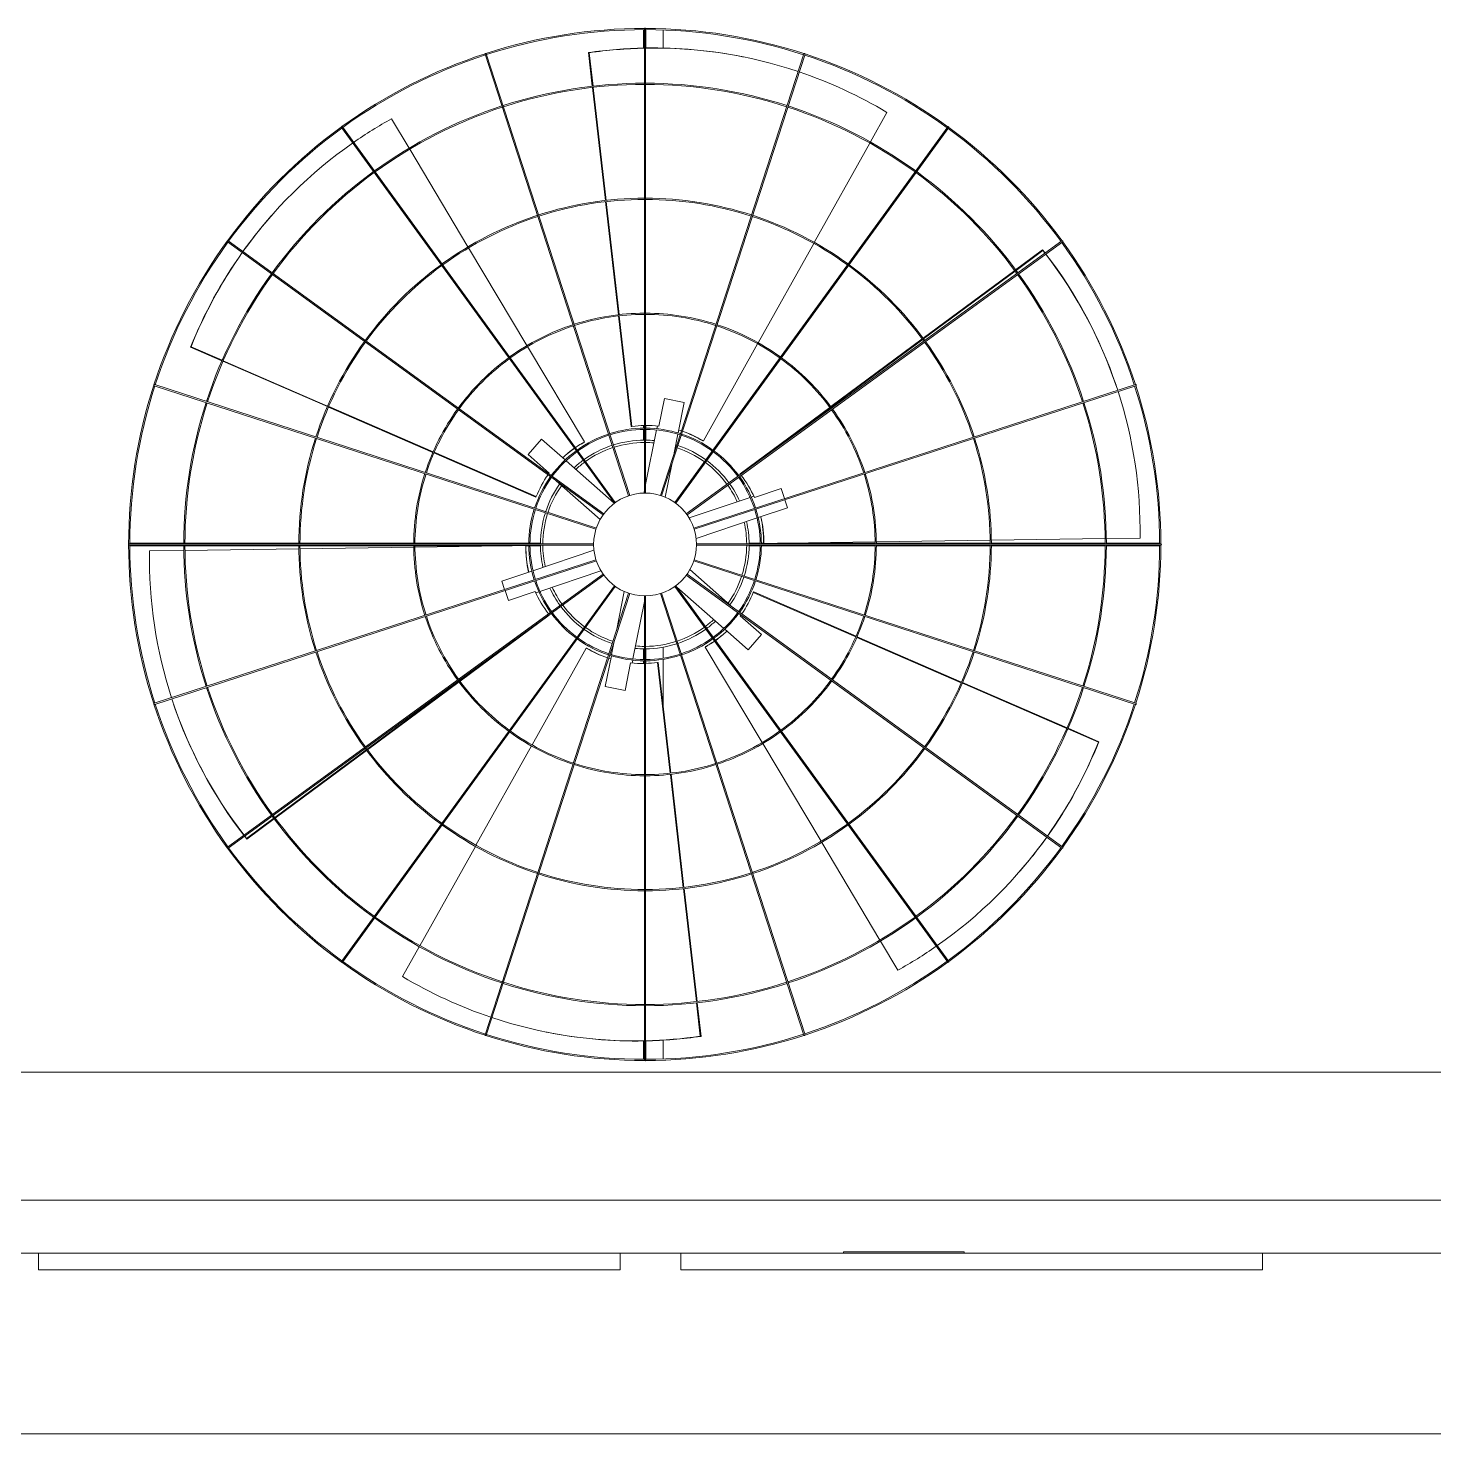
# Model space of a CAD drawing. Header units: millimetres. Extents: x -312439 to 477422, y -331570 to 212570.
# Drawn here: x 349370 to 350536, y 205636 to 206803 of the extents above; entities that cross this region are included whole.
import ezdxf

# ---------------------------------------------------------------- set-up
doc = ezdxf.new("R2010")
doc.units = ezdxf.units.MM
doc.layers.add("MS-110TR'S", color=3, linetype='Continuous', lineweight=5)

msp = doc.modelspace()

# ---------------------------------------------------------------- linework, layer by layer
at = {"color": 7, "linetype": 'Continuous', "lineweight": 0}
msp.add_line((351226.744, 205636.197, 0), (346755.533, 205636.197, 0), dxfattribs=at)
at = {"layer": "MS-110TR'S", "color": 3, "linetype": 'Continuous', "lineweight": 0}
for p, q in [((349881.545, 206416.773, 0), (349881.545, 206802.025, 0)), ((349882.545, 206802.025, 0), (349882.545, 206416.773, 0)), ((349880.795, 206801.274, 0), (349880.795, 206785.997, 0)), ((349882.795, 206786.035, 0), (349882.795, 206801.274, 0)), ((349896.992, 206801.005, 0), (349896.992, 206786.006, 0)), ((349868.388, 206414.531, 0), (349749.339, 206780.927, 0)), ((349869.339, 206414.84, 0), (349750.29, 206781.236, 0)), ((349835.116, 206782.212, 0), (349835.71, 206782.093, 0)), ((349838.307, 206754.308, 0), (349835.116, 206782.212, 0)), ((349835.71, 206782.093, 0), (349838.88, 206754.373, 0)), ((350013.8, 206781.236, 0), (349894.751, 206414.84, 0)), ((350014.751, 206780.927, 0), (349895.702, 206414.531, 0)), ((349963.447, 206778.662, 0), (349962.853, 206778.781, 0)), ((349849.149, 206659.529, 0), (349838.421, 206753.314, 0)), ((349838.994, 206753.38, 0), (349849.722, 206659.595, 0)), ((350068.94, 206708.076, 0), (350082.65, 206732.629, 0)), ((349630.123, 206720.008, 0), (349856.568, 206408.333, 0)), ((349857.377, 206408.92, 0), (349630.932, 206720.596, 0)), ((349686.279, 206702.954, 0), (349671.742, 206727.319, 0)), ((350133.159, 206720.596, 0), (349906.713, 206408.92, 0)), ((349907.522, 206408.333, 0), (350133.968, 206720.008, 0)), ((349735.156, 206621.03, 0), (349686.791, 206702.095, 0)), ((350022.43, 206624.785, 0), (350068.452, 206707.203, 0)), ((349859.99, 206564.751, 0), (349849.262, 206658.536, 0)), ((349849.835, 206658.601, 0), (349860.563, 206564.816, 0)), ((349572.274, 206647.102, 0), (349571.874, 206646.647, 0)), ((349847.242, 206398.785, 0), (349535.567, 206625.231, 0)), ((349536.154, 206626.04, 0), (349847.83, 206399.594, 0)), ((349784.033, 206539.105, 0), (349735.668, 206620.171, 0)), ((349916.261, 206399.594, 0), (350227.936, 206626.04, 0)), ((350228.524, 206625.231, 0), (349916.848, 206398.785, 0)), ((349975.92, 206541.494, 0), (350021.942, 206623.912, 0)), ((350189.49, 206602.011, 0), (350211.876, 206618.59, 0)), ((350212.07, 206618.016, 0), (350189.834, 206601.547, 0)), ((350211.876, 206618.59, 0), (350212.07, 206618.016, 0)), ((350112.83, 206545.233, 0), (350188.687, 206601.415, 0)), ((350189.03, 206600.952, 0), (350113.173, 206544.769, 0)), ((349870.594, 206472.045, 0), (349860.103, 206563.757, 0)), ((349860.676, 206563.823, 0), (349871.188, 206471.926, 0)), ((349505.035, 206537.739, 0), (349505.435, 206538.194, 0)), ((349530.981, 206526.471, 0), (349505.035, 206537.739, 0)), ((349505.435, 206538.194, 0), (349531.211, 206527, 0)), ((349831.694, 206459.218, 0), (349784.545, 206538.247, 0)), ((349930.445, 206460.056, 0), (349975.432, 206540.621, 0)), ((350036.17, 206488.454, 0), (350112.027, 206544.637, 0)), ((350112.37, 206544.174, 0), (350036.513, 206487.991, 0)), ((349618.482, 206488.47, 0), (349531.898, 206526.073, 0)), ((349532.128, 206526.602, 0), (349618.712, 206488.999, 0)), ((349841.322, 206386.823, 0), (349474.926, 206505.872, 0)), ((349475.235, 206506.823, 0), (349841.631, 206387.774, 0)), ((349922.459, 206387.774, 0), (350288.855, 206506.823, 0)), ((350289.164, 206505.872, 0), (349922.768, 206386.823, 0)), ((350272.967, 206505.677, 0), (350272.773, 206506.252, 0)), ((349705.983, 206450.47, 0), (349619.399, 206488.072, 0)), ((349619.629, 206488.601, 0), (349706.213, 206450.999, 0)), ((349898.137, 206495.321, 0), (349893.539, 206472.366, 0)), ((349898.137, 206495.321, 0), (349914.617, 206492.02, 0)), ((349914.617, 206492.02, 0), (349909.531, 206466.629, 0)), ((349961.002, 206432.782, 0), (350035.367, 206487.859, 0)), ((350035.71, 206487.396, 0), (349963.632, 206434.011, 0)), ((349870.594, 206472.045, 0), (349871.188, 206471.926, 0)), ((349880.795, 206472.794, 0), (349880.795, 206470.617, 0)), ((349880.795, 206469.617, 0), (349880.795, 206460.69, 0)), ((349891.625, 206469.144, 0), (349882.545, 206423.814, 0)), ((349882.795, 206470.623, 0), (349882.795, 206472.846, 0)), ((349882.795, 206460.69, 0), (349882.795, 206469.623, 0)), ((349892.295, 206472.487, 0), (349891.822, 206470.129, 0)), ((349909.333, 206465.644, 0), (349906.239, 206450.197, 0)), ((349785, 206448.872, 0), (349796.099, 206461.493, 0)), ((349796.099, 206461.493, 0), (349815.729, 206444.231, 0)), ((349831.294, 206458.763, 0), (349831.694, 206459.218, 0)), ((349880.795, 206460.69, 0), (349881.545, 206460.69, 0)), ((349882.545, 206460.69, 0), (349882.795, 206460.69, 0)), ((349929.85, 206460.175, 0), (349930.445, 206460.056, 0)), ((349791.386, 206413.38, 0), (349706.9, 206450.072, 0)), ((349707.131, 206450.6, 0), (349791.787, 206413.835, 0)), ((349785, 206448.872, 0), (349802.581, 206433.412, 0)), ((349816.483, 206443.568, 0), (349856.56, 206408.326, 0)), ((349904.549, 206441.759, 0), (349898.853, 206413.325, 0)), ((349806.001, 206428.748, 0), (349844.694, 206394.724, 0)), ((349961.002, 206432.782, 0), (349961.187, 206432.235, 0)), ((349881.545, 206418.822, 0), (349881.133, 206416.766, 0)), ((349994.932, 206420.566, 0), (349972.753, 206413.071, 0)), ((349994.932, 206420.566, 0), (349997.747, 206412.237, 0)), ((349791.386, 206413.38, 0), (349791.787, 206413.835, 0)), ((349969.199, 206413.183, 0), (349918.612, 206396.087, 0)), ((349972.236, 206414.209, 0), (349970.15, 206413.504, 0)), ((349998.067, 206411.289, 0), (350000.313, 206404.644, 0)), ((349974.992, 206396.087, 0), (349924.424, 206378.997, 0)), ((350000.313, 206404.644, 0), (349975.944, 206396.409, 0)), ((349454.137, 206374.617, 0), (349839.389, 206374.617, 0)), ((349839.389, 206373.617, 0), (349454.137, 206373.617, 0)), ((349499.348, 206375.117, 0), (349454.638, 206375.117, 0)), ((349454.638, 206373.117, 0), (349499.348, 206373.117, 0)), ((349594.745, 206375.117, 0), (349500.348, 206375.117, 0)), ((349500.348, 206373.117, 0), (349594.745, 206373.117, 0)), ((349594.765, 206370.582, 0), (349500.378, 206369.229, 0)), ((349690.143, 206375.117, 0), (349595.745, 206375.117, 0)), ((349595.745, 206373.117, 0), (349690.143, 206373.117, 0)), ((349690.152, 206371.948, 0), (349595.765, 206370.596, 0)), ((349785.542, 206375.117, 0), (349691.143, 206375.117, 0)), ((349691.143, 206373.117, 0), (349771.737, 206373.117, 0)), ((349783.045, 206373.279, 0), (349691.152, 206371.963, 0)), ((349783.239, 206372.705, 0), (349783.045, 206373.279, 0)), ((349783.1, 206373.117, 0), (349785.542, 206373.117, 0)), ((349795.223, 206375.117, 0), (349786.542, 206375.117, 0)), ((349786.542, 206373.117, 0), (349795.223, 206373.117, 0)), ((349795.223, 206374.617, 0), (349795.223, 206375.117, 0)), ((349795.223, 206373.117, 0), (349795.223, 206373.617, 0)), ((349924.701, 206374.617, 0), (350309.953, 206374.617, 0)), ((349924.701, 206373.617, 0), (350309.953, 206373.617, 0)), ((349977.548, 206375.117, 0), (349968.368, 206375.117, 0)), ((349968.368, 206375.117, 0), (349968.368, 206374.617, 0)), ((349968.368, 206373.617, 0), (349968.368, 206373.117, 0)), ((349968.368, 206373.117, 0), (349977.548, 206373.117, 0)), ((349980.491, 206375.117, 0), (349978.548, 206375.117, 0)), ((349978.548, 206373.117, 0), (350072.948, 206373.117, 0)), ((349980.351, 206375.529, 0), (349980.545, 206374.955, 0)), ((349980.545, 206374.955, 0), (350072.938, 206376.279, 0)), ((350072.948, 206375.117, 0), (349991.853, 206375.117, 0)), ((350073.938, 206376.293, 0), (350168.325, 206377.646, 0)), ((350168.345, 206375.117, 0), (350073.948, 206375.117, 0)), ((350073.948, 206373.117, 0), (350168.345, 206373.117, 0)), ((350169.325, 206377.66, 0), (350263.712, 206379.012, 0)), ((350263.742, 206375.117, 0), (350169.345, 206375.117, 0)), ((350169.345, 206373.117, 0), (350263.742, 206373.117, 0)), ((350264.712, 206379.027, 0), (350292.703, 206379.428, 0)), ((350308.952, 206375.117, 0), (350264.742, 206375.117, 0)), ((350264.742, 206373.117, 0), (350308.952, 206373.117, 0)), ((349499.378, 206369.215, 0), (349470.887, 206368.807, 0)), ((349474.926, 206242.362, 0), (349841.322, 206361.411, 0)), ((349841.631, 206360.46, 0), (349475.235, 206241.411, 0)), ((349789.061, 206352.304, 0), (349839.648, 206369.4, 0)), ((350288.855, 206241.411, 0), (349922.459, 206360.46, 0)), ((350289.164, 206242.362, 0), (349922.768, 206361.411, 0)), ((349535.567, 206123.004, 0), (349847.242, 206349.449, 0)), ((349847.83, 206348.64, 0), (349536.154, 206122.195, 0)), ((349763.277, 206343.59, 0), (349788.109, 206351.982, 0)), ((349794.826, 206335.198, 0), (349845.394, 206352.288, 0)), ((350227.936, 206122.195, 0), (349916.261, 206348.64, 0)), ((350228.524, 206123.004, 0), (349916.848, 206349.449, 0)), ((349955.212, 206321.576, 0), (349919.232, 206353.215, 0)), ((349630.123, 206028.226, 0), (349856.568, 206339.902, 0)), ((349857.377, 206339.314, 0), (349630.932, 206027.639, 0)), ((349765.572, 206336.799, 0), (349763.277, 206343.59, 0)), ((349768.658, 206327.668, 0), (349765.893, 206335.851, 0)), ((349790.837, 206335.164, 0), (349768.658, 206327.668, 0)), ((349858.238, 206302.463, 0), (349864.777, 206335.11, 0)), ((350133.159, 206027.639, 0), (349906.713, 206339.314, 0)), ((349907.522, 206339.902, 0), (350133.968, 206028.226, 0)), ((349947.366, 206304.439, 0), (349908.38, 206338.721, 0)), ((349749.339, 205967.307, 0), (349868.388, 206333.704, 0)), ((349869.339, 206333.394, 0), (349750.29, 205966.998, 0)), ((349791.354, 206334.025, 0), (349793.874, 206334.877, 0)), ((349871.975, 206279.141, 0), (349881.545, 206326.916, 0)), ((349881.545, 205946.209, 0), (349881.545, 206331.461, 0)), ((349882.545, 206331.461, 0), (349882.545, 205946.209, 0)), ((350013.8, 205966.998, 0), (349894.751, 206333.394, 0)), ((349895.702, 206333.704, 0), (350014.751, 205967.307, 0)), ((349972.204, 206334.854, 0), (349971.804, 206334.399, 0)), ((350056.88, 206297.451, 0), (349971.804, 206334.399, 0)), ((349972.204, 206334.854, 0), (350057.111, 206297.98, 0)), ((349802.588, 206315.453, 0), (349728.547, 206260.614, 0)), ((349802.588, 206315.453, 0), (349802.502, 206315.707, 0)), ((349961.009, 206314.822, 0), (349978.59, 206299.362, 0)), ((349967.491, 206286.741, 0), (349948.12, 206303.775, 0)), ((349728.204, 206261.078, 0), (349774.201, 206295.146, 0)), ((349854.285, 206282.732, 0), (349856.547, 206294.025, 0)), ((349896.992, 206288.883, 0), (349896.992, 206279.786, 0)), ((349932.296, 206289.471, 0), (349931.896, 206289.016, 0)), ((349931.896, 206289.016, 0), (349979.176, 206209.769, 0)), ((349978.59, 206299.362, 0), (349967.491, 206286.741, 0)), ((350144.381, 206259.451, 0), (350057.797, 206297.053, 0)), ((350058.028, 206297.582, 0), (350144.612, 206259.979, 0)), ((349833.146, 206288.178, 0), (349788.278, 206207.827, 0)), ((349833.74, 206288.059, 0), (349833.146, 206288.178, 0)), ((349848.974, 206256.214, 0), (349854.088, 206281.747, 0)), ((349871.295, 206275.747, 0), (349871.778, 206278.156, 0)), ((349881.545, 206287.545, 0), (349880.795, 206287.545, 0)), ((349880.795, 206287.545, 0), (349880.795, 206278.617, 0)), ((349880.795, 206277.617, 0), (349880.795, 206275.388, 0)), ((349882.795, 206287.545, 0), (349882.545, 206287.545, 0)), ((349882.795, 206278.612, 0), (349882.795, 206287.545, 0)), ((349882.795, 206275.44, 0), (349882.795, 206277.612, 0)), ((349896.992, 206278.773, 0), (349896.992, 206241.258, 0)), ((349865.453, 206252.913, 0), (349870.051, 206275.869, 0)), ((349902.92, 206184.357, 0), (349892.402, 206276.308, 0)), ((349892.996, 206276.189, 0), (349892.402, 206276.308, 0)), ((349892.996, 206276.189, 0), (349903.493, 206184.421, 0)), ((349651.544, 206204.3, 0), (349727.401, 206260.483, 0)), ((349727.743, 206260.019, 0), (349651.886, 206203.836, 0)), ((349865.453, 206252.913, 0), (349848.974, 206256.214, 0)), ((350231.883, 206221.45, 0), (350145.299, 206259.052, 0)), ((350145.529, 206259.581, 0), (350232.113, 206221.979, 0)), ((349490.623, 206242.557, 0), (349490.817, 206241.983, 0)), ((350258.155, 206210.04, 0), (350232.8, 206221.052, 0)), ((350233.03, 206221.581, 0), (350258.556, 206210.495, 0)), ((349787.79, 206206.954, 0), (349741.767, 206124.536, 0)), ((349979.688, 206208.91, 0), (350028.053, 206127.844, 0)), ((350258.556, 206210.495, 0), (350258.155, 206210.04, 0)), ((349574.883, 206147.522, 0), (349650.74, 206203.705, 0)), ((349651.083, 206203.241, 0), (349575.226, 206147.058, 0)), ((349913.761, 206089.578, 0), (349903.034, 206183.363, 0)), ((349903.607, 206183.427, 0), (349914.335, 206089.642, 0)), ((349551.52, 206130.218, 0), (349574.08, 206146.927, 0)), ((349574.423, 206146.463, 0), (349551.714, 206129.644, 0)), ((349551.714, 206129.644, 0), (349551.52, 206130.218, 0)), ((350028.565, 206126.985, 0), (350076.93, 206045.92, 0)), ((349741.28, 206123.663, 0), (349695.257, 206041.245, 0)), ((350191.316, 206101.132, 0), (350191.716, 206101.587, 0)), ((349924.602, 205994.799, 0), (349913.875, 206088.584, 0)), ((349914.448, 206088.649, 0), (349925.176, 205994.863, 0)), ((350077.443, 206045.061, 0), (350091.848, 206020.916, 0)), ((349694.77, 206040.372, 0), (349680.94, 206015.605, 0)), ((349927.88, 205966.141, 0), (349924.716, 205993.805, 0)), ((349925.289, 205993.87, 0), (349928.475, 205966.022, 0)), ((349800.144, 205969.572, 0), (349800.738, 205969.453, 0)), ((349880.795, 205962.199, 0), (349880.795, 205946.961, 0)), ((349882.795, 205946.961, 0), (349882.795, 205962.238, 0)), ((349896.992, 205947.23, 0), (349896.992, 205962.818, 0)), ((349928.475, 205966.022, 0), (349927.88, 205966.141, 0)), ((346958.383, 205936.197, 0), (351658.752, 205936.197, 0)), ((351658.752, 205830.197, 0), (346959.383, 205830.197, 0)), ((350046.707, 205787.197, 0), (350146.707, 205787.197, 0)), ((350046.707, 205786.197, 0), (350046.707, 205787.197, 0)), ((350146.707, 205787.197, 0), (350146.707, 205786.197, 0)), ((342257.014, 205786.197, 0), (351659.752, 205786.197, 0)), ((349378.811, 205786.197, 0), (349378.811, 205772.197, 0)), ((349861.323, 205786.197, 0), (349861.323, 205772.197, 0)), ((349911.796, 205786.197, 0), (349911.796, 205772.197, 0)), ((350394.309, 205786.197, 0), (350394.309, 205772.197, 0)), ((349861.323, 205772.197, 0), (349378.811, 205772.197, 0)), ((350394.309, 205772.197, 0), (349911.796, 205772.197, 0))]:
    msp.add_line(p, q, dxfattribs=at)
msp.add_circle((349882.045, 206374.117, 0), 42.659, dxfattribs=at)
for centre, radius, start, end in [((349881.795, 206374.117, 0), 428.158, 90.024494, 107.917544), ((349882.045, 206802.025, 0), 0.5, 0, 180), ((349881.795, 206374.117, 0), 428.158, 72.030975, 89.908558), ((349881.795, 206374.117, 0), 427.158, 90.033533, 107.901042), ((349881.795, 206374.117, 0), 427.158, 72.035174, 89.899401), ((349881.795, 206374.117, 0), 428.158, 108.018773, 125.932197), ((349881.795, 206374.117, 0), 427.158, 108.035174, 125.905805), ((349749.814, 206781.082, 0), 0.5, 18, 198), ((350014.276, 206781.082, 0), 0.5, 342, 162), ((349881.795, 206374.117, 0), 427.158, 54.039937, 71.901042), ((349881.795, 206374.117, 0), 428.158, 54.03841, 71.905364), ((349882.045, 206374.117, 0), 382.698, 90.074858, 107.925142), ((349882.045, 206374.117, 0), 381.698, 90.075054, 107.924946), ((349882.045, 206374.117, 0), 382.698, 72.074858, 89.925142), ((349882.045, 206374.117, 0), 381.698, 72.075054, 89.924946), ((349882.045, 206374.117, 0), 382.698, 108.074858, 125.925142), ((349882.045, 206374.117, 0), 381.698, 108.075054, 125.924946), ((349882.045, 206374.117, 0), 381.698, 54.075054, 71.924946), ((349882.045, 206374.117, 0), 382.698, 54.074858, 71.925142), ((349881.795, 206374.117, 0), 428.158, 126.013622, 143.951759), ((349630.527, 206720.302, 0), 0.5, 36, 216), ((350133.563, 206720.302, 0), 0.5, 324, 144), ((349881.795, 206374.117, 0), 428.158, 36.046941, 53.907446), ((349881.795, 206374.117, 0), 427.158, 126.039937, 143.913223), ((349881.795, 206374.117, 0), 427.158, 36.047356, 53.905805), ((349882.045, 206374.117, 0), 382.698, 126.074858, 143.925142), ((349882.045, 206374.117, 0), 381.698, 126.075054, 143.924946), ((349882.045, 206374.117, 0), 381.698, 36.075054, 53.924946), ((349882.045, 206374.117, 0), 382.698, 36.074858, 53.925142), ((349882.045, 206374.117, 0), 287.302, 90.099714, 107.900286), ((349882.045, 206374.117, 0), 286.302, 90.100062, 107.899938), ((349882.045, 206374.117, 0), 287.302, 72.099714, 89.900286), ((349882.045, 206374.117, 0), 286.302, 72.100062, 89.899938), ((349882.045, 206374.117, 0), 287.302, 108.099714, 125.900286), ((349882.045, 206374.117, 0), 286.302, 108.100062, 125.899938), ((349882.045, 206374.117, 0), 286.302, 54.100062, 71.899938), ((349882.045, 206374.117, 0), 287.302, 54.099714, 71.900286), ((349881.795, 206374.117, 0), 428.158, 144.008871, 161.974926), ((349881.795, 206374.117, 0), 427.158, 144.047356, 161.922571), ((349535.86, 206625.635, 0), 0.5, 54, 234), ((349881.795, 206374.117, 0), 427.158, 18.056704, 35.913223), ((350228.23, 206625.635, 0), 0.5, 306, 126), ((349881.795, 206374.117, 0), 428.158, 18.056552, 35.913726), ((349882.045, 206374.117, 0), 287.302, 126.099714, 143.900286), ((349882.045, 206374.117, 0), 286.302, 126.100062, 143.899938), ((349882.045, 206374.117, 0), 286.302, 36.100062, 53.899938), ((349882.045, 206374.117, 0), 287.302, 36.099714, 53.900286), ((349882.045, 206374.117, 0), 382.698, 144.074858, 161.925142), ((349882.045, 206374.117, 0), 381.698, 144.075054, 161.924946), ((349882.045, 206374.117, 0), 381.698, 18.075054, 35.924946), ((349882.045, 206374.117, 0), 382.698, 18.074858, 35.925142), ((349882.045, 206374.117, 0), 191.905, 90.149282, 107.850718), ((349882.045, 206374.117, 0), 190.905, 90.150064, 107.849936), ((349882.045, 206374.117, 0), 191.905, 72.149282, 89.850718), ((349882.045, 206374.117, 0), 190.905, 72.150064, 89.849936), ((349882.045, 206374.117, 0), 191.905, 108.149282, 125.850718), ((349882.045, 206374.117, 0), 190.905, 108.150064, 125.849936), ((349882.045, 206374.117, 0), 190.905, 54.150064, 71.849936), ((349882.045, 206374.117, 0), 191.905, 54.149282, 71.850718), ((349882.045, 206374.117, 0), 287.302, 144.099714, 161.900286), ((349882.045, 206374.117, 0), 286.302, 144.100062, 161.899938), ((349882.045, 206374.117, 0), 286.302, 18.100062, 35.899938), ((349882.045, 206374.117, 0), 287.302, 18.099714, 35.900286), ((349882.045, 206374.117, 0), 191.905, 126.149282, 143.850718), ((349882.045, 206374.117, 0), 190.905, 126.150064, 143.849936), ((349882.045, 206374.117, 0), 190.905, 36.150064, 53.849936), ((349882.045, 206374.117, 0), 191.905, 36.149282, 53.850718), ((349881.795, 206374.117, 0), 428.158, 162.004374, 197.995626), ((349881.795, 206374.117, 0), 427.158, 162.056704, 179.932934), ((349475.081, 206506.348, 0), 0.5, 72, 252), ((349881.795, 206374.117, 0), 427.158, 0.067066, 17.922571), ((350289.01, 206506.348, 0), 0.5, 288, 108), ((349881.795, 206374.117, 0), 428.158, 0.06691, 17.922771), ((349882.045, 206374.117, 0), 382.698, 162.074858, 179.925142), ((349882.045, 206374.117, 0), 381.698, 162.075054, 179.924946), ((349882.045, 206374.117, 0), 381.698, 0.075054, 17.924946), ((349882.045, 206374.117, 0), 382.698, 0.074858, 17.925142), ((349882.045, 206374.117, 0), 191.905, 144.149282, 161.850718), ((349882.045, 206374.117, 0), 190.905, 144.150064, 161.849936), ((349882.045, 206374.117, 0), 190.905, 18.150064, 35.849936), ((349882.045, 206374.117, 0), 191.905, 18.149282, 35.850718), ((349882.045, 206374.117, 0), 96.508, 108.296845, 125.703155), ((349882.045, 206374.117, 0), 95.508, 108.299953, 125.700047), ((349882.045, 206374.117, 0), 96.508, 90.296845, 107.703155), ((349882.045, 206374.117, 0), 95.508, 90.299953, 107.700047), ((349882.045, 206374.117, 0), 96.508, 72.296845, 89.703155), ((349882.045, 206374.117, 0), 95.508, 72.299953, 89.700047), ((349882.045, 206374.117, 0), 95.508, 54.299953, 71.700047), ((349882.045, 206374.117, 0), 96.508, 54.296845, 71.703155), ((349882.045, 206374.117, 0), 287.302, 162.099714, 179.900286), ((349882.045, 206374.117, 0), 286.302, 162.100062, 179.899938), ((349882.045, 206374.117, 0), 96.508, 126.296845, 143.703155), ((349881.795, 206374.117, 0), 86.578, 108.173543, 125.535257), ((349881.795, 206374.117, 0), 84.578, 108.177647, 125.524267), ((349881.795, 206374.117, 0), 86.578, 90.165445, 107.511756), ((349881.795, 206374.117, 0), 84.578, 90.169358, 107.500211), ((349881.795, 206374.117, 0), 86.578, 84.656808, 89.503658), ((349881.795, 206374.117, 0), 84.578, 84.798838, 89.491921), ((349881.795, 206374.117, 0), 84.578, 72.177647, 72.547384), ((349881.795, 206374.117, 0), 86.578, 72.173543, 72.689414), ((349881.795, 206374.117, 0), 84.578, 54.201702, 71.500211), ((349881.795, 206374.117, 0), 86.578, 54.197043, 71.511756), ((349882.045, 206374.117, 0), 96.508, 36.296845, 53.703155), ((349882.045, 206374.117, 0), 286.302, 0.100062, 17.899938), ((349882.045, 206374.117, 0), 287.302, 0.099714, 17.900286), ((349882.045, 206374.117, 0), 95.508, 126.299953, 143.700047), ((349881.795, 206374.117, 0), 86.578, 126.197043, 132.689414), ((349881.795, 206374.117, 0), 84.578, 126.201702, 132.547384), ((349881.795, 206374.117, 0), 84.578, 36.23917, 53.524267), ((349881.795, 206374.117, 0), 86.578, 36.233645, 53.535257), ((349882.045, 206374.117, 0), 95.508, 36.299953, 53.700047), ((349882.045, 206374.117, 0), 191.905, 162.149282, 179.850718), ((349882.045, 206374.117, 0), 190.905, 162.150064, 179.849936), ((349882.045, 206374.117, 0), 96.508, 144.296845, 161.703155), ((349882.045, 206374.117, 0), 95.508, 144.299953, 161.700047), ((349882.045, 206374.117, 0), 95.508, 18.299953, 35.700047), ((349882.045, 206374.117, 0), 96.508, 18.296845, 35.703155), ((349882.045, 206374.117, 0), 190.905, 0.150064, 17.849936), ((349882.045, 206374.117, 0), 191.905, 0.149282, 17.850718), ((349881.795, 206374.117, 0), 86.578, 144.656808, 161.617982), ((349881.795, 206374.117, 0), 84.578, 144.798838, 161.608948), ((349881.795, 206374.117, 0), 84.578, 24.798838, 35.561735), ((349881.795, 206374.117, 0), 86.578, 24.656808, 35.57186), ((349882.045, 206374.117, 0), 96.508, 162.296845, 179.703155), ((349882.045, 206374.117, 0), 95.508, 162.299953, 179.700047), ((349881.795, 206374.117, 0), 86.578, 162.279766, 179.669108), ((349881.795, 206374.117, 0), 84.578, 162.286382, 179.661283), ((349882.045, 206374.117, 0), 95.508, 0.299953, 17.700047), ((349882.045, 206374.117, 0), 96.508, 0.296845, 17.703155), ((349881.795, 206374.117, 0), 84.578, 0.338717, 12.547384), ((349881.795, 206374.117, 0), 86.578, 0.330892, 12.689414), ((349454.137, 206374.117, 0), 0.5, 90, 270), ((349881.795, 206374.117, 0), 427.158, 180.067066, 197.943296), ((349882.045, 206374.117, 0), 382.698, 180.074858, 197.925142), ((349882.045, 206374.117, 0), 381.698, 180.075054, 197.924946), ((349882.045, 206374.117, 0), 287.302, 180.099714, 197.900286), ((349882.045, 206374.117, 0), 286.302, 180.100062, 197.899938), ((349882.045, 206374.117, 0), 191.905, 180.149282, 197.850718), ((349882.045, 206374.117, 0), 190.905, 180.150064, 197.849936), ((349882.045, 206374.117, 0), 96.508, 180.296845, 197.703155), ((349882.045, 206374.117, 0), 95.508, 180.299953, 197.700047), ((349881.795, 206374.117, 0), 86.578, 180.330892, 192.689414), ((349881.795, 206374.117, 0), 84.578, 180.338717, 192.547384), ((349881.795, 206374.117, 0), 84.578, 342.391052, 359.661283), ((349881.795, 206374.117, 0), 86.578, 342.382018, 359.669108), ((349882.045, 206374.117, 0), 95.508, 342.299953, 359.700047), ((349882.045, 206374.117, 0), 96.508, 342.296845, 359.703155), ((349882.045, 206374.117, 0), 190.905, 342.150064, 359.849936), ((349882.045, 206374.117, 0), 191.905, 342.149282, 359.850718), ((349882.045, 206374.117, 0), 286.302, 342.100062, 359.899938), ((349882.045, 206374.117, 0), 287.302, 342.099714, 359.900286), ((349882.045, 206374.117, 0), 381.698, 342.075054, 359.924946), ((349882.045, 206374.117, 0), 382.698, 342.074858, 359.925142), ((349881.795, 206374.117, 0), 427.158, 342.077429, 359.932934), ((349881.795, 206374.117, 0), 428.158, 342.077229, 359.93309), ((350309.953, 206374.117, 0), 0.5, 270, 90), ((349881.795, 206374.117, 0), 84.578, 324.798838, 341.713618), ((349881.795, 206374.117, 0), 86.578, 324.656808, 341.720234), ((349882.045, 206374.117, 0), 96.508, 198.296845, 215.703155), ((349882.045, 206374.117, 0), 95.508, 198.299953, 215.700047), ((349881.795, 206374.117, 0), 86.578, 204.656808, 215.766355), ((349881.795, 206374.117, 0), 84.578, 204.798838, 215.76083), ((349882.045, 206374.117, 0), 95.508, 324.299953, 341.700047), ((349882.045, 206374.117, 0), 96.508, 324.296845, 341.703155), ((349881.795, 206374.117, 0), 84.578, 216.438265, 233.798298), ((349882.045, 206374.117, 0), 191.905, 198.149282, 215.850718), ((349882.045, 206374.117, 0), 190.905, 198.150064, 215.849936), ((349882.045, 206374.117, 0), 96.508, 216.296845, 233.703155), ((349882.045, 206374.117, 0), 95.508, 216.299953, 233.700047), ((349881.795, 206374.117, 0), 86.578, 216.42814, 233.802957), ((349881.795, 206374.117, 0), 84.578, 306.475733, 312.547384), ((349882.045, 206374.117, 0), 95.508, 306.299953, 323.700047), ((349882.045, 206374.117, 0), 96.508, 306.296845, 323.703155), ((349882.045, 206374.117, 0), 190.905, 324.150064, 341.849936), ((349882.045, 206374.117, 0), 191.905, 324.149282, 341.850718), ((349881.795, 206374.117, 0), 86.578, 234.464743, 251.826457), ((349881.795, 206374.117, 0), 84.578, 234.475733, 251.822353), ((349881.795, 206374.117, 0), 84.578, 288.499789, 305.798298), ((349881.795, 206374.117, 0), 86.578, 288.488244, 305.802957), ((349881.795, 206374.117, 0), 86.578, 306.464743, 312.689414), ((349882.045, 206374.117, 0), 96.508, 234.296845, 251.703155), ((349882.045, 206374.117, 0), 95.508, 234.299953, 251.700047), ((349881.795, 206374.117, 0), 86.578, 252.488244, 252.689414), ((349881.795, 206374.117, 0), 84.578, 252.499789, 252.547384), ((349881.795, 206374.117, 0), 84.578, 264.798838, 269.830642), ((349881.795, 206374.117, 0), 84.578, 270.508079, 287.822353), ((349881.795, 206374.117, 0), 86.578, 270.496342, 287.826457), ((349882.045, 206374.117, 0), 95.508, 288.299953, 305.700047), ((349882.045, 206374.117, 0), 96.508, 288.296845, 305.703155), ((349882.045, 206374.117, 0), 287.302, 198.099714, 215.900286), ((349882.045, 206374.117, 0), 286.302, 198.100062, 215.899938), ((349882.045, 206374.117, 0), 96.508, 252.296845, 269.703155), ((349882.045, 206374.117, 0), 95.508, 252.299953, 269.700047), ((349881.795, 206374.117, 0), 86.578, 264.656808, 269.834555), ((349882.045, 206374.117, 0), 95.508, 270.299953, 287.700047), ((349882.045, 206374.117, 0), 96.508, 270.296845, 287.703155), ((349882.045, 206374.117, 0), 286.302, 324.100062, 341.899938), ((349882.045, 206374.117, 0), 287.302, 324.099714, 341.900286), ((349882.045, 206374.117, 0), 382.698, 198.074858, 215.925142), ((349882.045, 206374.117, 0), 381.698, 198.075054, 215.924946), ((349882.045, 206374.117, 0), 191.905, 216.149282, 233.850718), ((349882.045, 206374.117, 0), 190.905, 216.150064, 233.849936), ((349882.045, 206374.117, 0), 190.905, 306.150064, 323.849936), ((349882.045, 206374.117, 0), 191.905, 306.149282, 323.850718), ((349882.045, 206374.117, 0), 381.698, 324.075054, 341.924946), ((349882.045, 206374.117, 0), 382.698, 324.074858, 341.925142), ((349475.081, 206241.886, 0), 0.5, 108, 288), ((350289.01, 206241.886, 0), 0.5, 252, 72), ((349881.795, 206374.117, 0), 428.158, 198.025074, 215.991129), ((349881.795, 206374.117, 0), 427.158, 198.077429, 215.952644), ((349881.795, 206374.117, 0), 427.158, 324.086777, 341.943296), ((349881.795, 206374.117, 0), 428.158, 324.086274, 341.943448), ((349882.045, 206374.117, 0), 191.905, 234.149282, 251.850718), ((349882.045, 206374.117, 0), 190.905, 234.150064, 251.849936), ((349882.045, 206374.117, 0), 190.905, 288.150064, 305.849936), ((349882.045, 206374.117, 0), 191.905, 288.149282, 305.850718), ((349882.045, 206374.117, 0), 287.302, 216.099714, 233.900286), ((349882.045, 206374.117, 0), 286.302, 216.100062, 233.899938), ((349882.045, 206374.117, 0), 286.302, 306.100062, 323.899938), ((349882.045, 206374.117, 0), 287.302, 306.099714, 323.900286), ((349882.045, 206374.117, 0), 191.905, 252.149282, 269.850718), ((349882.045, 206374.117, 0), 190.905, 252.150064, 269.849936), ((349882.045, 206374.117, 0), 190.905, 270.150064, 287.849936), ((349882.045, 206374.117, 0), 191.905, 270.149282, 287.850718), ((349882.045, 206374.117, 0), 382.698, 216.074858, 233.925142), ((349882.045, 206374.117, 0), 381.698, 216.075054, 233.924946), ((349882.045, 206374.117, 0), 381.698, 306.075054, 323.924946), ((349882.045, 206374.117, 0), 382.698, 306.074858, 323.925142), ((349882.045, 206374.117, 0), 287.302, 234.099714, 251.900286), ((349882.045, 206374.117, 0), 286.302, 234.100062, 251.899938), ((349882.045, 206374.117, 0), 286.302, 288.100062, 305.899938), ((349882.045, 206374.117, 0), 287.302, 288.099714, 305.900286), ((349535.86, 206122.599, 0), 0.5, 126, 306), ((349881.795, 206374.117, 0), 428.158, 216.048241, 233.986378), ((349881.795, 206374.117, 0), 427.158, 216.086777, 233.960063), ((349881.795, 206374.117, 0), 427.158, 306.094195, 323.952644), ((349881.795, 206374.117, 0), 428.158, 306.092554, 323.953059), ((350228.23, 206122.599, 0), 0.5, 234, 54), ((349882.045, 206374.117, 0), 287.302, 252.099714, 269.900286), ((349882.045, 206374.117, 0), 286.302, 252.100062, 269.899938), ((349882.045, 206374.117, 0), 286.302, 270.100062, 287.899938), ((349882.045, 206374.117, 0), 287.302, 270.099714, 287.900286), ((349882.045, 206374.117, 0), 382.698, 234.074858, 251.925142), ((349882.045, 206374.117, 0), 381.698, 234.075054, 251.924946), ((349882.045, 206374.117, 0), 381.698, 288.075054, 305.924946), ((349882.045, 206374.117, 0), 382.698, 288.074858, 305.925142), ((349630.527, 206027.932, 0), 0.5, 144, 324), ((349881.795, 206374.117, 0), 428.158, 234.067803, 251.981227), ((349881.795, 206374.117, 0), 427.158, 234.094195, 251.964826), ((349881.795, 206374.117, 0), 427.158, 288.098958, 305.960063), ((349881.795, 206374.117, 0), 428.158, 288.094636, 305.96159), ((350133.563, 206027.932, 0), 0.5, 216, 36), ((349882.045, 206374.117, 0), 382.698, 252.074858, 269.925142), ((349882.045, 206374.117, 0), 381.698, 252.075054, 269.924946), ((349882.045, 206374.117, 0), 381.698, 270.075054, 287.924946), ((349882.045, 206374.117, 0), 382.698, 270.074858, 287.925142), ((349749.814, 205967.153, 0), 0.5, 162, 342), ((349881.795, 206374.117, 0), 428.158, 252.082456, 269.975506), ((349881.795, 206374.117, 0), 427.158, 252.098958, 269.966467), ((349881.795, 206374.117, 0), 428.158, 270.091442, 287.969025), ((349881.795, 206374.117, 0), 427.158, 270.100599, 287.964826), ((350014.276, 205967.153, 0), 0.5, 198, 18), ((349882.045, 205946.209, 0), 0.5, 180, 0)]:
    msp.add_arc(centre, radius, start, end, dxfattribs=at)
for centre, major_axis, start_param, end_param in [((349881.795, 206374.117, 0), (81.057, 404.664), 0.2078073, 0.32590727), ((349882.389, 206373.998, 0), (81.057, 404.664), 0.20931516, 0.32590727), ((349882.389, 206373.998, 0), (81.057, 404.664), 6.16322366, 6.48996283), ((349881.795, 206374.117, 0), (81.057, 404.664), 0, 0.20526967), ((349882.389, 206373.998, 0), (81.057, 404.664), 5.95727804, 6.16068281), ((349882.195, 206374.572, 0), (-309.921, 272.53), 5.95727804, 6.05118317), ((349882.195, 206374.572, 0), (-309.921, 272.53), 6.05371958, 6.38060415), ((349881.795, 206374.117, 0), (-309.921, 272.53), 0, 0.09588536), ((349881.795, 206374.117, 0), (-309.921, 272.53), 0.09842683, 0.32590727), ((349882.195, 206374.572, 0), (-309.921, 272.53), 0.09996031, 0.32590727), ((349881.795, 206374.117, 0), (390.978, 132.134), 0.3172674, 0.32590727), ((349881.989, 206373.543, 0), (390.978, 132.134), 0.31873174, 0.32590727), ((349881.989, 206373.543, 0), (390.978, 132.134), 6.27347339, 6.59938579), ((349881.795, 206374.117, 0), (390.978, 132.134), 0, 0.31473615), ((349881.989, 206373.543, 0), (390.978, 132.134), 5.95727804, 6.27093083), ((349882.389, 206373.998, 0), (19.451, 97.105), 0.21610048, 0.32590727), ((349882.389, 206373.998, 0), (19.451, 97.105), 0.08898637, 0.20552527), ((349881.795, 206374.117, 0), (19.451, 97.105), 6.16380472, 6.18740867), ((349882.389, 206373.998, 0), (19.451, 97.105), 6.17017799, 6.19385728), ((349881.795, 206374.117, 0), (19.451, 97.105), 5.95727804, 6.15321616), ((349882.389, 206373.998, 0), (19.451, 97.105), 5.95727804, 6.15958939), ((349882.195, 206374.572, 0), (-74.37, 65.397), 6.06086145, 6.19385728), ((349881.795, 206374.117, 0), (-74.37, 65.397), 6.05461193, 6.18740867), ((349882.195, 206374.572, 0), (-74.37, 65.397), 5.95727804, 6.0502913), ((349881.795, 206374.117, 0), (-74.37, 65.397), 5.95727804, 6.04404185), ((349882.195, 206374.572, 0), (-74.37, 65.397), 0.10765943, 0.32590727), ((349882.195, 206374.572, 0), (-74.37, 65.397), 0.08898637, 0.09706817), ((349881.989, 206373.543, 0), (93.82, 31.707), 0.08898637, 0.31565174), ((349881.795, 206374.117, 0), (93.82, 31.707), 5.95727804, 6.18740867), ((349881.989, 206373.543, 0), (93.82, 31.707), 5.95727804, 6.19385728), ((349881.601, 206374.691, 0), (-93.82, -31.707), 5.95727804, 6.19385728), ((349881.795, 206374.117, 0), (-93.82, -31.707), 5.95727804, 6.18740867), ((349881.601, 206374.691, 0), (-390.978, -132.134), 5.95727804, 6.27132368), ((349881.601, 206374.691, 0), (-93.82, -31.707), 0.08898637, 0.31875187), ((349881.395, 206373.662, 0), (74.37, -65.397), 0.11077229, 0.32590727), ((349881.395, 206373.662, 0), (74.37, -65.397), 0.08898637, 0.10018082), ((349881.795, 206374.117, 0), (74.37, -65.397), 6.05888766, 6.18740867), ((349881.395, 206373.662, 0), (74.37, -65.397), 6.0651374, 6.19385728), ((349881.395, 206373.662, 0), (74.37, -65.397), 5.95727804, 6.05456696), ((349881.795, 206374.117, 0), (74.37, -65.397), 5.95727804, 6.04831757), ((349881.201, 206374.236, 0), (-19.451, -97.105), 5.95727804, 6.16462452), ((349881.795, 206374.117, 0), (-19.451, -97.105), 5.95727804, 6.15825136), ((349881.201, 206374.236, 0), (-19.451, -97.105), 6.17521346, 6.19385728), ((349881.795, 206374.117, 0), (-19.451, -97.105), 6.16883991, 6.18740867), ((349881.201, 206374.236, 0), (-19.451, -97.105), 0.08898637, 0.21081282), ((349881.201, 206374.236, 0), (-19.451, -97.105), 0.22138839, 0.32590727), ((349881.601, 206374.691, 0), (-390.978, -132.134), 6.27386624, 6.60012971), ((349881.795, 206374.117, 0), (-390.978, -132.134), 0, 0.31548007), ((349881.395, 206373.662, 0), (309.921, -272.53), 0.10070723, 0.32590727), ((349881.795, 206374.117, 0), (309.921, -272.53), 0.09917375, 0.32590727), ((349881.795, 206374.117, 0), (-390.978, -132.134), 0.31801132, 0.32590727), ((349881.601, 206374.691, 0), (-390.978, -132.134), 0.31947566, 0.32590727), ((349881.395, 206373.662, 0), (309.921, -272.53), 6.05474559, 6.38135106), ((349881.795, 206374.117, 0), (309.921, -272.53), 0, 0.09663228), ((349881.395, 206373.662, 0), (309.921, -272.53), 5.95727804, 6.05220917), ((349881.201, 206374.236, 0), (-81.057, -404.664), 5.95727804, 6.16189106), ((349881.201, 206374.236, 0), (-81.057, -404.664), 6.16443191, 6.49123165), ((349881.795, 206374.117, 0), (-81.057, -404.664), 0, 0.20653849), ((349881.201, 206374.236, 0), (-81.057, -404.664), 0.21058398, 0.32590727), ((349881.795, 206374.117, 0), (-81.057, -404.664), 0.20907612, 0.32590727)]:
    msp.add_ellipse(centre, major_axis=major_axis, ratio=0.95299045, start_param=start_param, end_param=end_param, dxfattribs=at)

doc.saveas('drawing.dxf')
